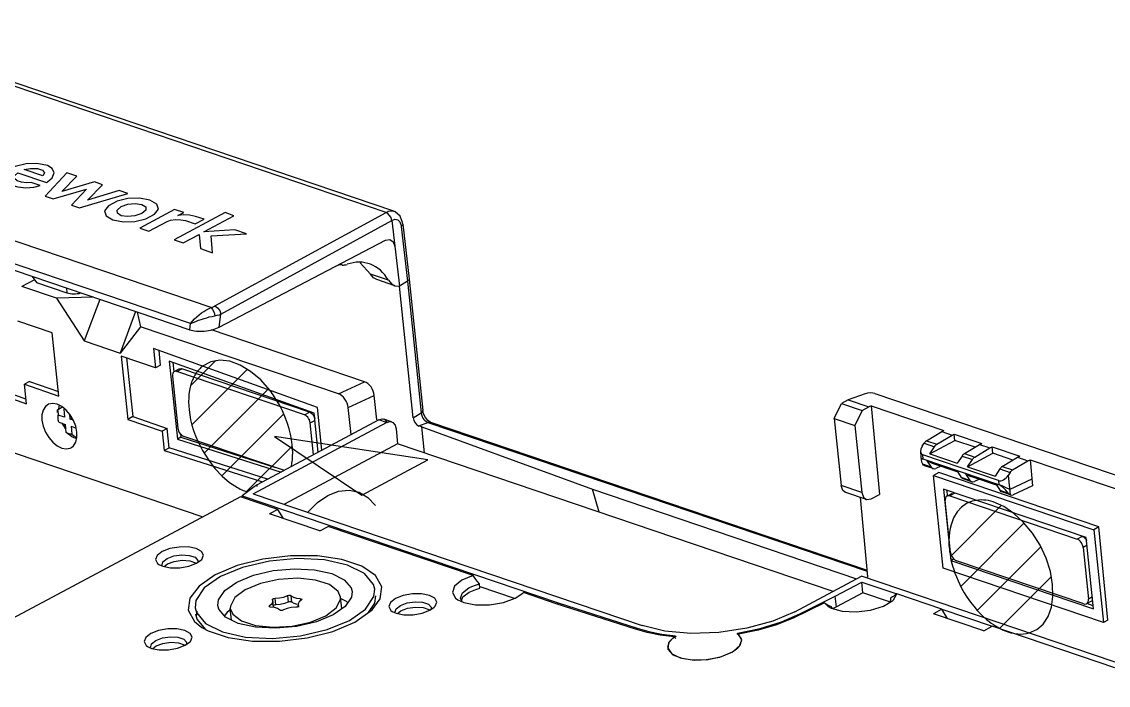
# Model space of a CAD drawing. Header units: millimetres. Extents: x 0 to 594, y 0 to 420.
# Drawn here: x 424.19 to 446.76, y 306.36 to 320.14 of the extents above; entities that cross this region are included whole.
import ezdxf

# ---------------------------------------------------------------- set-up
doc = ezdxf.new("R2010")
doc.units = ezdxf.units.MM
doc.header["$LTSCALE"] = 32.67
doc.layers.add('ASSEM_MEM', color=7, linetype='CONTINUOUS')

msp = doc.modelspace()

# ---------------------------------------------------------------- linework, layer by layer
at = {"layer": 'ASSEM_MEM', "color": 7, "linetype": 'CONTINUOUS'}
for p, q in [((431.761, 316.183), (420.147, 320.123)), ((431.917, 316.206), (420.313, 320.143)), ((428.125, 314.204), (415.519, 318.481)), ((427.699, 313.871), (415.257, 318.091)), ((415.707, 317.805), (427.681, 313.743)), ((424.112, 317.006), (424.707, 316.804)), ((424.635, 316.939), (424.244, 317.071)), ((425.131, 317.003), (424.68, 316.518)), ((425.337, 316.933), (425.131, 317.003)), ((424.577, 316.743), (424.391, 316.806)), ((424.707, 316.804), (424.727, 316.815)), ((425.023, 316.614), (425.337, 316.933)), ((425.701, 316.815), (425.023, 316.614)), ((425.868, 316.758), (425.701, 316.815)), ((424.846, 316.461), (425.539, 316.667)), ((425.539, 316.667), (425.226, 316.332)), ((425.396, 316.275), (426.4, 316.573)), ((425.562, 316.435), (425.868, 316.758)), ((426.217, 316.635), (425.562, 316.435)), ((426.4, 316.573), (426.217, 316.635)), ((424.68, 316.518), (424.846, 316.461)), ((425.226, 316.332), (425.396, 316.275)), ((427.369, 316.244), (426.644, 315.856)), ((428.415, 316.177), (427.36, 315.613)), ((427.557, 316.18), (427.369, 316.244)), ((427.435, 316.115), (427.557, 316.18)), ((427.979, 316.041), (427.804, 316.1)), ((427.976, 315.78), (428.601, 316.114)), ((428.206, 314.238), (431.761, 316.183)), ((428.601, 316.114), (428.415, 316.177)), ((431.793, 316.161), (431.761, 316.183)), ((431.949, 316.193), (431.917, 316.207)), ((426.832, 315.792), (427.213, 315.996)), ((427.597, 316.011), (427.797, 315.944)), ((427.797, 315.944), (427.979, 316.041)), ((428.328, 314.07), (431.882, 316.014)), ((431.882, 316.014), (432.038, 314.649)), ((432.066, 315.932), (432.073, 315.892)), ((432.073, 315.892), (432.204, 314.751)), ((432.107, 315.939), (432.102, 315.971)), ((432.107, 315.939), (432.237, 314.798)), ((426.644, 315.856), (426.832, 315.792)), ((427.546, 315.55), (427.876, 315.726)), ((427.876, 315.726), (427.904, 315.429)), ((428.615, 315.821), (427.976, 315.78)), ((428.126, 315.692), (428.862, 315.738)), ((428.157, 315.343), (428.126, 315.692)), ((428.862, 315.738), (428.615, 315.821)), ((427.36, 315.613), (427.546, 315.55)), ((427.904, 315.429), (428.157, 315.343)), ((430.7, 315.057), (431.75, 315.605)), ((428.29, 313.8), (430.7, 315.057)), ((431.224, 315.136), (431.437, 314.899)), ((424.461, 314.782), (424.193, 314.645)), ((424.412, 314.852), (424.503, 314.724)), ((431.809, 314.772), (431.437, 314.899)), ((431.941, 314.659), (431.569, 314.785)), ((432.204, 314.751), (432.038, 314.648)), ((432.204, 314.751), (432.038, 314.649)), ((432.204, 314.751), (432.486, 312.019)), ((432.237, 314.798), (432.237, 314.797)), ((432.237, 314.798), (432.52, 312.065)), ((424.916, 314.4), (424.193, 314.645)), ((424.503, 314.724), (425.133, 314.51)), ((425.122, 314.611), (425.133, 314.51)), ((431.941, 314.659), (432.038, 314.649)), ((432.321, 311.916), (432.038, 314.649)), ((432.038, 314.648), (432.038, 314.649)), ((425.683, 314.42), (424.916, 314.4)), ((424.916, 314.4), (425.491, 313.513)), ((425.816, 314.375), (425.491, 313.513)), ((426.559, 314.123), (426.234, 313.261)), ((426.592, 314.112), (426.66, 313.808)), ((428.29, 313.8), (428.328, 314.07)), ((424.828, 313.682), (424.113, 313.924)), ((427.681, 313.743), (427.699, 313.871)), ((427.784, 313.97), (427.83, 314.015)), ((427.808, 313.919), (427.865, 313.94)), ((424.964, 312.368), (424.828, 313.682)), ((426.66, 313.808), (426.234, 313.261)), ((430.771, 312.414), (426.66, 313.808)), ((431.312, 312.664), (428.133, 313.743)), ((420.887, 313.431), (424.291, 312.205)), ((424.281, 312.301), (420.991, 313.487)), ((425.491, 313.513), (426.234, 313.261)), ((426.258, 313.197), (426.394, 311.883)), ((426.973, 312.954), (426.258, 313.197)), ((426.931, 313.356), (426.973, 312.954)), ((430.335, 312.129), (426.931, 313.356)), ((427.077, 313.01), (427.045, 313.315)), ((426.372, 313.158), (426.498, 311.939)), ((427.077, 313.01), (426.973, 312.954)), ((427.258, 313.094), (427.426, 311.474)), ((430.268, 312.009), (427.258, 313.094)), ((427.334, 313.066), (427.354, 312.872)), ((427.416, 312.877), (427.52, 312.933)), ((430.166, 312.035), (427.52, 312.933)), ((427.698, 312.579), (428.223, 313.105)), ((427.323, 312.779), (427.434, 311.703)), ((427.359, 312.875), (427.463, 312.931)), ((430.062, 311.98), (427.416, 312.877)), ((427.726, 311.768), (428.882, 312.924)), ((424.353, 312.666), (424.249, 312.611)), ((424.291, 312.205), (424.249, 312.611)), ((424.249, 312.611), (424.964, 312.368)), ((424.353, 312.666), (424.954, 312.462)), ((427.979, 311.18), (429.318, 312.52)), ((430.771, 312.414), (431.312, 312.664)), ((420.567, 312.364), (427.954, 309.858)), ((429.487, 312.28), (429.478, 312.294)), ((430.973, 312.129), (431.514, 312.379)), ((431.567, 311.87), (431.514, 312.379)), ((441.354, 312.289), (441.216, 312.214)), ((441.708, 312.414), (441.354, 312.289)), ((441.354, 312.289), (441.783, 312.143)), ((441.911, 312.418), (524.03, 284.559)), ((425.026, 312.15), (424.93, 312.197)), ((424.938, 312.079), (425.024, 312.135)), ((424.938, 312.027), (424.938, 312.079)), ((424.961, 312.142), (424.958, 312.101)), ((424.969, 312.178), (424.961, 312.142)), ((425.118, 312.074), (425.026, 312.15)), ((425.066, 312.094), (425.083, 311.928)), ((425.201, 311.976), (425.118, 312.074)), ((430.062, 311.98), (430.166, 312.035)), ((430.427, 311.242), (430.335, 312.129)), ((431.032, 311.565), (430.973, 312.129)), ((441.066, 311.898), (441.216, 312.214)), ((441.216, 312.214), (441.645, 312.069)), ((441.645, 312.069), (441.495, 311.752)), ((441.645, 312.069), (441.783, 312.143)), ((441.83, 312.162), (441.783, 312.143)), ((441.83, 312.162), (442.007, 310.323)), ((441.83, 312.162), (443.344, 311.649)), ((424.947, 312.008), (424.951, 311.973)), ((424.949, 311.904), (424.948, 311.915)), ((425.083, 311.928), (424.951, 311.973)), ((424.966, 311.824), (425.099, 311.779)), ((425.202, 311.888), (425.192, 311.987)), ((425.269, 311.862), (425.201, 311.976)), ((425.202, 311.888), (425.241, 311.909)), ((425.267, 311.866), (425.202, 311.888)), ((425.317, 311.74), (425.269, 311.862)), ((426.498, 311.939), (426.394, 311.883)), ((426.394, 311.883), (427.109, 311.64)), ((426.498, 311.939), (427.213, 311.696)), ((428.35, 310.711), (429.635, 311.997)), ((428.999, 310.338), (431.771, 311.82)), ((431.61, 311.874), (429.08, 310.522)), ((430.183, 311.809), (430.283, 311.862)), ((430.251, 311.148), (430.183, 311.809)), ((430.351, 311.202), (430.268, 312.009)), ((431.771, 311.82), (431.61, 311.874)), ((431.874, 311.832), (431.713, 311.887)), ((431.771, 311.82), (431.838, 311.838)), ((431.838, 311.838), (431.874, 311.832)), ((432.321, 311.916), (432.486, 312.019)), ((432.442, 311.745), (432.626, 311.821)), ((432.603, 311.832), (432.626, 311.821)), ((432.679, 311.825), (432.626, 311.821)), ((432.626, 311.821), (441.748, 308.727)), ((432.679, 311.825), (441.746, 308.749)), ((441.066, 311.898), (441.21, 310.508)), ((441.066, 311.898), (441.495, 311.752)), ((425.029, 311.801), (425.094, 311.693)), ((425.073, 311.788), (425.104, 311.729)), ((425.116, 311.613), (425.099, 311.779)), ((425.154, 311.583), (425.116, 311.613)), ((425.156, 311.589), (425.116, 311.613)), ((425.194, 311.553), (425.154, 311.583)), ((425.197, 311.576), (425.156, 311.589)), ((425.218, 311.739), (425.235, 311.573)), ((425.218, 311.739), (425.324, 311.702)), ((425.341, 311.617), (425.317, 311.74)), ((425.341, 311.503), (425.341, 311.617)), ((427.213, 311.696), (427.109, 311.64)), ((427.109, 311.64), (427.151, 311.234)), ((427.255, 311.29), (427.213, 311.696)), ((427.488, 311.582), (427.495, 311.511)), ((431.967, 311.688), (431.999, 311.374)), ((432.499, 311.725), (432.442, 311.745)), ((432.555, 311.186), (432.499, 311.725)), ((432.499, 311.725), (436.047, 310.431)), ((441.495, 311.752), (441.639, 310.362)), ((442.981, 311.437), (443.297, 311.629)), ((443.297, 311.629), (443.344, 311.649)), ((443.297, 311.629), (443.512, 311.557)), ((425.235, 311.522), (425.194, 311.553)), ((425.235, 311.573), (425.197, 311.576)), ((425.235, 311.573), (425.277, 311.541)), ((425.279, 311.5), (425.235, 311.522)), ((425.277, 311.541), (425.321, 311.51)), ((425.316, 311.406), (425.341, 311.503)), ((427.495, 311.511), (427.426, 311.474)), ((427.426, 311.474), (429.579, 310.789)), ((427.495, 311.511), (429.462, 310.885)), ((427.555, 311.532), (429.644, 310.824)), ((429.439, 311.526), (431.257, 310.311)), ((432.625, 311.043), (429.439, 311.526)), ((431.999, 311.374), (429.649, 310.118)), ((441.045, 308.306), (431.999, 311.374)), ((442.89, 311.325), (442.932, 311.388)), ((442.932, 311.388), (443.146, 311.315)), ((442.981, 311.437), (443.195, 311.365)), ((443.048, 311.167), (443.571, 311.446)), ((443.195, 311.365), (443.512, 311.557)), ((443.512, 311.557), (443.558, 311.576)), ((443.571, 311.446), (443.558, 311.576)), ((443.558, 311.576), (444.13, 311.382)), ((443.988, 311.305), (443.571, 311.446)), ((443.767, 311.171), (444.084, 311.363)), ((444.084, 311.363), (444.13, 311.382)), ((444.084, 311.363), (444.298, 311.29)), ((427.151, 311.234), (427.255, 311.29)), ((427.151, 311.234), (429.196, 310.584)), ((429.3, 310.64), (427.255, 311.29)), ((428.859, 310.381), (429.814, 311.335)), ((442.855, 311.21), (442.873, 311.03)), ((442.911, 311.059), (442.902, 311.146)), ((444.475, 310.612), (442.902, 311.146)), ((443.048, 311.167), (443.146, 311.315)), ((443.048, 311.167), (443.62, 310.973)), ((443.767, 311.171), (443.982, 311.098)), ((443.834, 310.9), (444.357, 311.179)), ((443.982, 311.098), (444.298, 311.29)), ((444.298, 311.29), (444.345, 311.309)), ((444.357, 311.179), (444.345, 311.309)), ((444.345, 311.309), (444.917, 311.115)), ((444.775, 311.038), (444.357, 311.179)), ((431.257, 310.311), (432.625, 311.043)), ((442.916, 310.932), (442.904, 310.949)), ((443.079, 310.889), (442.904, 310.949)), ((444.484, 310.525), (442.911, 311.059)), ((442.932, 310.922), (442.916, 310.932)), ((442.937, 310.92), (442.932, 310.922)), ((443.116, 310.859), (442.937, 310.92)), ((442.983, 311.035), (443.079, 310.889)), ((442.983, 311.035), (443.099, 310.971)), ((443.099, 310.971), (443.609, 310.798)), ((443.275, 310.912), (443.172, 310.864)), ((443.718, 311.121), (443.62, 310.973)), ((443.718, 311.121), (443.933, 311.049)), ((443.834, 310.9), (443.933, 311.049)), ((444.554, 310.904), (444.87, 311.096)), ((444.554, 310.904), (444.768, 310.831)), ((444.768, 310.831), (445.085, 311.023)), ((444.87, 311.096), (444.917, 311.115)), ((444.87, 311.096), (445.085, 311.023)), ((445.085, 311.023), (445.131, 311.042)), ((445.131, 311.042), (445.183, 310.505)), ((445.131, 311.042), (452.924, 308.398)), ((443.116, 310.859), (443.137, 310.856)), ((443.238, 310.776), (443.129, 310.718)), ((443.328, 308.79), (443.129, 310.718)), ((443.129, 310.718), (446.454, 309.59)), ((443.137, 310.856), (443.172, 310.864)), ((446.562, 309.648), (443.238, 310.776)), ((443.609, 310.823), (443.704, 310.677)), ((443.883, 310.616), (443.704, 310.677)), ((443.787, 310.762), (443.883, 310.616)), ((443.787, 310.762), (443.903, 310.698)), ((443.834, 310.9), (444.406, 310.706)), ((444.433, 310.519), (443.903, 310.698)), ((444.505, 310.855), (444.406, 310.706)), ((444.505, 310.855), (444.719, 310.782)), ((444.719, 310.782), (444.678, 310.719)), ((444.678, 310.719), (444.719, 310.315)), ((429.019, 310.484), (428.771, 310.294)), ((429.083, 310.49), (429.08, 310.522)), ((441.639, 310.362), (441.21, 310.508)), ((443.92, 310.586), (443.741, 310.647)), ((443.92, 310.586), (443.941, 310.583)), ((443.941, 310.583), (443.977, 310.591)), ((444.079, 310.639), (443.977, 310.591)), ((444.413, 310.55), (444.509, 310.404)), ((444.475, 310.612), (444.484, 310.525)), ((444.554, 310.499), (444.484, 310.525)), ((444.635, 310.462), (444.554, 310.499)), ((444.708, 310.425), (444.635, 310.462)), ((445.17, 310.64), (444.708, 310.425)), ((445.183, 310.505), (444.781, 310.318)), ((428.736, 310.276), (406.146, 298.202)), ((429.511, 310.013), (428.736, 310.276)), ((428.774, 310.263), (428.771, 310.294)), ((428.771, 310.294), (435.329, 308.07)), ((428.999, 310.338), (437.078, 307.597)), ((436.182, 309.955), (436.047, 310.431)), ((436.047, 310.431), (441.53, 308.571)), ((441.732, 310.218), (441.303, 310.364)), ((441.601, 310.263), (441.759, 308.611)), ((441.835, 310.231), (442.007, 310.323)), ((443.331, 310.433), (443.484, 308.953)), ((446.298, 309.426), (443.331, 310.433)), ((443.419, 310.291), (443.407, 310.407)), ((443.511, 310.346), (443.407, 310.29)), ((443.568, 310.348), (443.464, 310.292)), ((443.464, 310.292), (446.109, 309.395)), ((444.683, 310.345), (444.509, 310.404)), ((444.724, 310.313), (444.546, 310.374)), ((444.683, 310.345), (444.701, 310.327)), ((444.701, 310.327), (444.719, 310.315)), ((444.719, 310.315), (444.724, 310.313)), ((444.724, 310.313), (444.749, 310.31)), ((444.749, 310.31), (444.781, 310.318)), ((429.511, 310.013), (429.338, 309.92)), ((429.628, 309.822), (429.511, 310.013)), ((443.482, 309.118), (443.371, 310.194)), ((443.476, 309.036), (444.537, 310.098)), ((430.382, 309.566), (429.338, 309.92)), ((430.382, 309.566), (430.555, 309.659)), ((433.566, 308.637), (430.555, 309.659)), ((443.692, 308.412), (445.009, 309.73)), ((446.562, 309.648), (446.454, 309.59)), ((446.454, 309.59), (446.653, 307.662)), ((446.749, 307.713), (446.562, 309.648)), ((446.213, 309.451), (446.109, 309.395)), ((446.451, 307.947), (446.298, 309.426)), ((444.034, 307.914), (445.355, 309.236)), ((446.314, 309.269), (446.231, 309.224)), ((446.231, 309.224), (446.342, 308.148)), ((427.107, 308.864), (427.125, 308.924)), ((427.125, 308.924), (427.211, 308.994)), ((427.151, 308.824), (427.223, 308.881)), ((427.516, 309.068), (427.673, 309.058)), ((427.666, 308.832), (427.825, 308.893)), ((427.825, 308.893), (427.915, 308.956)), ((427.853, 308.941), (427.841, 308.904)), ((443.484, 308.953), (443.553, 308.99)), ((443.484, 308.953), (446.451, 307.947)), ((446.249, 308.05), (443.603, 308.947)), ((427.043, 308.866), (427.122, 308.83)), ((427.109, 308.851), (427.107, 308.864)), ((427.122, 308.83), (427.285, 308.797)), ((428.666, 308.844), (428.212, 308.653)), ((446.653, 307.662), (443.328, 308.79)), ((428.41, 308.326), (428.659, 308.501)), ((431.668, 308.407), (431.538, 308.64)), ((433.566, 308.637), (433.333, 308.54)), ((433.542, 308.413), (433.616, 308.44)), ((433.616, 308.44), (433.696, 308.464)), ((433.696, 308.464), (433.653, 308.521)), ((433.705, 308.374), (433.696, 308.464)), ((440.246, 307.885), (441.632, 308.626)), ((441.087, 308.21), (441.636, 308.503)), ((458.434, 302.926), (441.632, 308.626)), ((441.659, 308.279), (441.636, 308.503)), ((441.636, 308.503), (442.368, 308.255)), ((444.502, 307.542), (445.576, 308.616)), ((428.28, 308.133), (428.41, 308.326)), ((429.711, 308.221), (429.725, 308.086)), ((429.805, 308.086), (429.791, 308.22)), ((431.033, 308.38), (431.052, 308.305)), ((431.052, 308.305), (431.039, 308.19)), ((431.334, 307.941), (431.508, 308.2)), ((431.508, 308.2), (431.525, 308.354)), ((431.539, 308.22), (431.522, 308.067)), ((431.636, 308.154), (431.668, 308.407)), ((433.138, 308.287), (433.204, 308.168)), ((433.301, 308.165), (433.344, 308.281)), ((433.344, 308.281), (433.476, 308.381)), ((433.355, 308.193), (433.485, 308.292)), ((433.476, 308.381), (433.542, 308.413)), ((434.427, 308.159), (433.714, 308.401)), ((434.441, 308.165), (434.602, 308.274)), ((434.611, 308.283), (434.6, 308.273)), ((434.602, 308.274), (434.611, 308.283)), ((435.294, 308.051), (434.611, 308.283)), ((440.348, 307.846), (441.087, 308.21)), ((441.11, 307.985), (441.087, 308.21)), ((441.659, 308.279), (441.11, 307.985)), ((442.214, 308.091), (441.659, 308.279)), ((442.278, 308.195), (442.233, 308.171)), ((442.293, 308.135), (442.368, 308.255)), ((443.3, 307.939), (442.368, 308.255)), ((427.683, 308.169), (427.651, 307.916)), ((428.267, 308.017), (428.28, 308.133)), ((429.338, 307.989), (429.329, 308)), ((429.362, 307.983), (429.338, 307.989)), ((429.341, 308.001), (429.339, 308.015)), ((429.439, 307.973), (429.362, 307.983)), ((429.399, 308.134), (429.413, 308)), ((429.406, 308.112), (429.399, 308.134)), ((429.406, 308.095), (429.406, 308.112)), ((429.42, 307.977), (429.406, 308.112)), ((429.424, 308.16), (429.455, 308.165)), ((429.455, 308.165), (429.547, 308.173)), ((429.469, 308.031), (429.455, 308.165)), ((429.561, 308.038), (429.469, 308.031)), ((429.649, 308.058), (429.561, 308.038)), ((429.725, 308.086), (429.649, 308.058)), ((429.753, 308.094), (429.725, 308.086)), ((429.784, 308.094), (429.753, 308.094)), ((429.805, 308.086), (429.784, 308.094)), ((429.883, 307.978), (429.791, 307.971)), ((429.849, 308.057), (429.805, 308.086)), ((429.913, 308.036), (429.849, 308.057)), ((429.914, 307.983), (429.883, 307.978)), ((429.899, 308.171), (429.976, 308.16)), ((429.934, 308.009), (429.932, 308.032)), ((429.932, 308.031), (429.938, 308.009)), ((429.938, 308.009), (429.941, 307.984)), ((429.976, 308.16), (429.979, 308.126)), ((430.909, 307.997), (430.661, 307.822)), ((430.838, 307.947), (430.813, 308.19)), ((430.938, 308.101), (430.816, 308.162)), ((431.039, 308.19), (430.909, 307.997)), ((430.962, 308.073), (430.938, 308.101)), ((431.522, 308.067), (431.39, 307.87)), ((431.47, 307.926), (431.636, 308.154)), ((431.97, 307.95), (432.056, 308.019)), ((432.36, 308.093), (432.518, 308.084)), ((432.67, 307.919), (432.759, 307.982)), ((433.204, 308.168), (433.25, 308.134)), ((433.25, 308.134), (433.373, 308.077)), ((433.341, 308.092), (433.301, 308.165)), ((433.327, 308.119), (433.355, 308.193)), ((436.94, 307.523), (435.294, 308.051)), ((435.332, 308.039), (435.329, 308.07)), ((435.329, 308.07), (436.972, 307.542)), ((440.86, 308.068), (440.213, 307.75)), ((440.86, 308.068), (440.94, 307.995)), ((440.94, 307.995), (440.999, 307.963)), ((440.953, 308.019), (441, 307.996)), ((441.026, 307.955), (441, 307.996)), ((441.11, 307.985), (441.041, 307.951)), ((441.819, 307.92), (442.086, 308.004)), ((442.086, 308.004), (442.279, 308.121)), ((442.236, 308.155), (442.226, 308.091)), ((442.233, 308.171), (442.235, 308.154)), ((442.233, 308.171), (442.236, 308.155)), ((442.279, 308.121), (442.293, 308.135)), ((446.409, 308.108), (446.305, 308.052)), ((446.445, 308.009), (446.307, 308.056)), ((446.426, 308.193), (446.342, 308.148)), ((427.651, 307.916), (427.782, 307.683)), ((427.795, 307.969), (427.82, 307.868)), ((427.834, 307.732), (427.809, 307.834)), ((427.82, 307.868), (428.009, 307.642)), ((427.822, 307.781), (427.835, 307.899)), ((428.456, 307.878), (428.405, 307.801)), ((428.689, 307.643), (428.427, 307.774)), ((428.528, 307.928), (428.456, 307.878)), ((428.55, 307.712), (428.525, 307.953)), ((430.19, 307.67), (430.507, 307.801)), ((430.661, 307.822), (430.316, 307.68)), ((430.507, 307.801), (430.723, 307.965)), ((431, 307.707), (431.334, 307.941)), ((431.108, 307.67), (431.47, 307.926)), ((431.887, 307.892), (431.966, 307.855)), ((431.951, 307.889), (431.97, 307.95)), ((431.954, 307.876), (431.951, 307.889)), ((431.966, 307.855), (432.129, 307.823)), ((431.995, 307.849), (432.068, 307.907)), ((432.51, 307.857), (432.67, 307.919)), ((432.697, 307.967), (432.686, 307.93)), ((439.97, 307.677), (440.348, 307.846)), ((440.353, 307.819), (440.348, 307.846)), ((440.348, 307.846), (440.353, 307.819)), ((440.999, 307.963), (441.23, 307.898)), ((441.23, 307.898), (441.518, 307.883)), ((441.518, 307.883), (441.819, 307.92)), ((443.3, 307.939), (443.126, 307.846)), ((444.17, 307.492), (443.126, 307.846)), ((443.416, 307.748), (443.3, 307.939)), ((443.3, 307.939), (444.344, 307.585)), ((427.782, 307.683), (427.936, 307.56)), ((428.016, 307.516), (427.834, 307.732)), ((427.936, 307.56), (428.065, 307.489)), ((428.009, 307.642), (428.361, 307.467)), ((429.047, 307.563), (428.689, 307.643)), ((428.755, 307.694), (429.046, 307.6)), ((429.046, 307.6), (429.412, 307.563)), ((429.465, 307.542), (429.047, 307.563)), ((429.412, 307.563), (429.81, 307.587)), ((429.902, 307.582), (429.465, 307.542)), ((429.81, 307.587), (430.19, 307.67)), ((430.316, 307.68), (429.902, 307.582)), ((430.538, 307.516), (431, 307.707)), ((430.654, 307.479), (431.108, 307.67)), ((437.183, 307.453), (436.94, 307.523)), ((436.972, 307.542), (437.215, 307.473)), ((436.977, 307.513), (436.973, 307.542)), ((437.544, 307.485), (437.078, 307.597)), ((444.17, 307.492), (444.344, 307.585)), ((446.895, 306.719), (444.344, 307.585)), ((446.749, 307.713), (446.653, 307.662)), ((427.28, 307.365), (427.438, 307.355)), ((428.065, 307.489), (428.477, 307.349)), ((428.361, 307.467), (428.84, 307.36)), ((428.84, 307.36), (429.399, 307.332)), ((429.399, 307.332), (429.984, 307.386)), ((429.984, 307.386), (430.538, 307.516)), ((430.119, 307.343), (430.654, 307.479)), ((437.215, 307.473), (437.484, 307.42)), ((437.484, 307.42), (437.772, 307.385)), ((438.089, 307.436), (437.544, 307.485)), ((437.741, 307.365), (437.622, 307.239)), ((437.772, 307.385), (437.637, 307.263)), ((437.778, 307.331), (437.741, 307.365)), ((437.772, 307.385), (437.774, 307.368)), ((439.059, 307.418), (439.056, 307.439)), ((439.141, 307.322), (439.056, 307.439)), ((439.079, 307.42), (439.06, 307.399)), ((439.485, 307.503), (439.079, 307.42)), ((439.144, 307.302), (439.079, 307.42)), ((439.101, 307.173), (439.144, 307.302)), ((439.112, 307.189), (439.144, 307.304)), ((439.144, 307.304), (439.141, 307.322)), ((426.807, 307.163), (426.886, 307.126)), ((426.871, 307.161), (426.89, 307.221)), ((426.874, 307.148), (426.871, 307.161)), ((426.886, 307.126), (427.049, 307.094)), ((426.89, 307.221), (426.976, 307.29)), ((426.915, 307.121), (426.988, 307.178)), ((427.43, 307.129), (427.59, 307.19)), ((427.59, 307.19), (427.679, 307.253)), ((427.617, 307.238), (427.606, 307.201)), ((427.615, 307.251), (427.617, 307.238)), ((437.637, 307.263), (437.602, 307.145)), ((437.602, 307.145), (437.683, 307.016)), ((437.622, 307.239), (437.61, 307.111)), ((437.61, 307.111), (437.714, 306.994)), ((438.954, 307.051), (439.066, 307.134)), ((438.974, 307.064), (439.112, 307.189)), ((439.066, 307.134), (439.101, 307.173)), ((437.683, 307.016), (437.863, 306.929)), ((437.714, 306.994), (437.897, 306.919)), ((437.863, 306.929), (438.116, 306.885)), ((438.116, 306.885), (438.406, 306.891)), ((438.406, 306.891), (438.692, 306.944)), ((438.692, 306.944), (438.927, 307.037)), ((438.725, 306.954), (438.954, 307.051)), ((438.959, 307.054), (438.974, 307.064))]:
    msp.add_line(p, q, dxfattribs=at)
for points in [[(424.726, 317.157), (424.51, 317.197), (424.285, 317.19), (424.059, 317.133), (423.874, 317.034), (423.795, 316.925), (423.83, 316.827), (423.954, 316.753), (424.113, 316.71)], [(424.391, 316.806), (424.291, 316.798), (424.189, 316.809), (424.098, 316.84), (424.041, 316.888), (424.046, 316.945), (424.112, 317.006)], [(424.244, 317.071), (424.376, 317.097), (424.522, 317.095), (424.624, 317.062), (424.665, 317.002), (424.635, 316.939)], [(424.727, 316.815), (424.827, 316.897), (424.865, 317.002), (424.825, 317.096), (424.726, 317.157)], [(424.113, 316.71), (424.281, 316.696), (424.445, 316.708), (424.577, 316.743)], [(426.855, 316.435), (426.636, 316.476), (426.398, 316.468), (426.173, 316.413), (425.995, 316.32), (425.915, 316.214), (425.945, 316.113), (426.084, 316.03)], [(426.084, 316.03), (426.304, 315.987), (426.544, 315.994), (426.772, 316.049), (426.951, 316.143), (427.031, 316.25), (426.998, 316.352), (426.855, 316.435)], [(426.256, 316.114), (426.181, 316.164), (426.177, 316.232), (426.258, 316.302), (426.398, 316.353), (426.551, 316.369), (426.688, 316.349)], [(426.688, 316.349), (426.77, 316.297), (426.771, 316.231), (426.688, 316.161), (426.545, 316.11), (426.387, 316.095), (426.256, 316.114)], [(427.804, 316.1), (427.68, 316.126), (427.549, 316.131), (427.435, 316.115)], [(431.76, 316.183), (431.809, 316.205), (431.862, 316.215), (431.912, 316.208), (431.917, 316.207)], [(431.88, 316.014), (431.862, 316.076), (431.826, 316.124), (431.793, 316.161)], [(432.102, 315.971), (432.05, 316.102), (431.949, 316.193)], [(427.213, 315.996), (427.284, 316.02), (427.383, 316.033), (427.497, 316.03), (427.597, 316.011)], [(431.882, 316.014), (431.91, 316.03), (431.942, 316.039), (431.975, 316.038), (432.003, 316.027)], [(432.003, 316.027), (432.025, 316.009), (432.042, 315.988), (432.055, 315.963), (432.066, 315.932)], [(432.107, 315.939), (432.104, 315.924), (432.073, 315.892)], [(431.75, 315.605), (431.838, 315.619), (431.909, 315.571), (431.944, 315.472)], [(431.569, 314.785), (431.498, 314.825), (431.437, 314.899)], [(431.809, 314.772), (431.871, 314.699), (431.941, 314.659)], [(432.237, 314.797), (432.235, 314.782), (432.204, 314.751)], [(427.83, 314.015), (427.877, 314.056), (427.925, 314.093), (427.972, 314.125), (428.019, 314.154), (428.07, 314.181), (428.125, 314.204)], [(428.125, 314.204), (428.154, 314.214), (428.181, 314.226), (428.206, 314.238)], [(428.125, 314.204), (428.158, 314.165), (428.187, 314.104), (428.205, 314.036)], [(428.205, 314.036), (428.249, 314.046), (428.291, 314.057), (428.328, 314.07)], [(428.206, 314.238), (428.261, 314.202), (428.306, 314.141), (428.328, 314.07)], [(427.699, 313.871), (427.74, 313.922), (427.784, 313.97)], [(427.699, 313.871), (427.753, 313.895), (427.808, 313.919)], [(427.865, 313.94), (427.922, 313.96), (427.979, 313.979)], [(427.979, 313.979), (428.034, 313.995), (428.088, 314.01), (428.145, 314.023), (428.205, 314.036)], [(427.463, 312.931), (427.475, 312.935), (427.497, 312.937), (427.52, 312.933)], [(427.95, 312.989), (427.932, 312.974), (427.913, 312.957), (427.896, 312.941), (427.877, 312.922), (427.862, 312.904), (427.844, 312.883)], [(429.345, 312.486), (429.156, 312.701), (428.947, 312.88), (428.729, 313.011), (428.512, 313.089), (428.307, 313.112), (428.117, 313.079), (427.95, 312.989)], [(427.359, 312.875), (427.352, 312.871), (427.338, 312.855), (427.328, 312.834), (427.323, 312.808), (427.323, 312.779)], [(427.416, 312.877), (427.393, 312.882), (427.371, 312.88), (427.359, 312.875)], [(427.812, 312.84), (427.799, 312.819), (427.786, 312.798), (427.774, 312.776), (427.762, 312.753), (427.75, 312.727), (427.739, 312.702)], [(427.844, 312.883), (427.84, 312.877), (427.833, 312.869), (427.829, 312.864), (427.823, 312.855), (427.819, 312.85), (427.812, 312.84)], [(427.691, 312.552), (427.676, 312.481), (427.666, 312.406), (427.66, 312.328), (427.658, 312.248), (427.66, 312.167), (427.667, 312.083)], [(427.739, 312.702), (427.731, 312.681), (427.721, 312.656), (427.713, 312.631), (427.705, 312.605), (427.698, 312.582), (427.691, 312.552)], [(429.478, 312.294), (429.459, 312.325), (429.436, 312.359), (429.415, 312.39), (429.392, 312.423), (429.37, 312.453), (429.345, 312.486)], [(429.498, 312.262), (429.495, 312.266), (429.487, 312.28)], [(429.624, 312.023), (429.606, 312.061), (429.585, 312.103), (429.566, 312.14), (429.544, 312.182), (429.521, 312.223), (429.498, 312.262)], [(424.749, 312.195), (424.686, 312.151), (424.638, 312.076), (424.613, 311.978), (424.613, 311.864)], [(424.93, 312.197), (424.837, 312.214), (424.749, 312.195)], [(424.938, 312.079), (424.942, 312.043), (424.947, 312.008)], [(427.667, 312.083), (427.681, 311.979), (427.701, 311.873), (427.728, 311.761), (427.761, 311.654), (427.801, 311.543), (427.847, 311.433)], [(430.166, 312.035), (430.19, 312.024), (430.214, 312.006), (430.236, 311.983)], [(432.52, 312.065), (432.517, 312.05), (432.486, 312.019)], [(432.679, 311.825), (432.676, 311.826), (432.628, 311.856), (432.575, 311.918), (432.534, 312.001), (432.52, 312.065)], [(424.613, 311.864), (424.638, 311.742), (424.686, 311.62), (424.753, 311.505), (424.836, 311.407), (424.929, 311.332), (425.024, 311.284), (425.117, 311.268), (425.2, 311.284), (425.228, 311.298)], [(424.949, 311.904), (424.948, 311.926), (424.951, 311.973)], [(424.966, 311.824), (424.953, 311.876), (424.949, 311.904)], [(429.812, 311.355), (429.797, 311.464), (429.776, 311.575), (429.748, 311.686), (429.713, 311.798), (429.672, 311.91), (429.624, 312.023)], [(430.183, 311.809), (430.177, 311.84), (430.166, 311.871), (430.151, 311.901), (430.132, 311.928), (430.11, 311.951), (430.086, 311.968), (430.062, 311.98)], [(430.236, 311.983), (430.255, 311.956), (430.27, 311.926), (430.279, 311.902)], [(431.61, 311.874), (431.677, 311.893), (431.713, 311.887)], [(431.713, 311.887), (431.739, 311.874), (431.785, 311.82), (431.788, 311.808)], [(431.874, 311.832), (431.9, 311.819), (431.946, 311.765), (431.967, 311.688)], [(432.486, 312.019), (432.494, 311.981), (432.507, 311.943), (432.525, 311.909), (432.544, 311.883)], [(432.544, 311.883), (432.563, 311.862), (432.582, 311.845), (432.603, 311.832)], [(427.434, 311.703), (427.44, 311.672), (427.451, 311.641), (427.466, 311.611), (427.486, 311.584), (427.508, 311.561), (427.531, 311.544), (427.555, 311.532)], [(425.228, 311.298), (425.268, 311.331), (425.316, 311.406)], [(425.329, 311.484), (425.323, 311.485), (425.279, 311.5)], [(427.847, 311.433), (427.948, 311.233), (428.07, 311.039), (428.204, 310.864), (428.355, 310.706), (428.51, 310.574), (428.675, 310.466)], [(429.792, 310.902), (429.805, 310.971), (429.814, 311.042), (429.819, 311.115), (429.821, 311.195), (429.818, 311.273), (429.812, 311.355)], [(442.981, 311.437), (442.967, 311.427), (442.955, 311.417), (442.944, 311.404), (442.932, 311.388)], [(443.146, 311.315), (443.158, 311.332), (443.169, 311.344), (443.181, 311.355), (443.195, 311.365)], [(443.767, 311.171), (443.753, 311.161), (443.741, 311.15), (443.73, 311.137), (443.718, 311.121)], [(442.911, 311.059), (442.873, 311.069), (442.876, 311.059)], [(443.933, 311.049), (443.944, 311.065), (443.956, 311.077), (443.968, 311.088), (443.982, 311.098)], [(444.554, 310.904), (444.54, 310.894), (444.528, 310.883), (444.516, 310.871), (444.505, 310.855)], [(443.079, 310.889), (443.104, 310.864), (443.116, 310.859)], [(443.741, 310.647), (443.73, 310.652), (443.704, 310.677)], [(444.719, 310.782), (444.731, 310.798), (444.742, 310.81), (444.754, 310.821), (444.768, 310.831)], [(428.675, 310.466), (428.702, 310.451), (428.732, 310.436), (428.762, 310.421), (428.792, 310.407), (428.822, 310.395), (428.856, 310.382)], [(429.08, 310.522), (429.058, 310.51), (429.038, 310.497), (429.019, 310.484)], [(441.302, 310.364), (441.244, 310.408), (441.21, 310.508)], [(443.883, 310.616), (443.908, 310.592), (443.92, 310.586)], [(430.134, 309.953), (430.334, 310.155), (430.551, 310.304), (430.773, 310.391), (430.996, 310.413), (431.201, 310.369), (431.383, 310.262), (431.536, 310.092)], [(441.639, 310.362), (441.673, 310.263), (441.731, 310.218)], [(441.731, 310.218), (441.745, 310.215), (441.835, 310.231)], [(443.407, 310.29), (443.4, 310.286), (443.385, 310.27), (443.375, 310.249), (443.37, 310.223), (443.371, 310.194)], [(443.464, 310.292), (443.441, 310.297), (443.419, 310.295), (443.407, 310.29)], [(444.546, 310.374), (444.534, 310.379), (444.509, 310.404)], [(444.064, 310.207), (443.932, 310.184), (443.812, 310.134), (443.706, 310.059), (443.616, 309.959), (443.544, 309.837), (443.491, 309.695)], [(444.366, 310.168), (444.318, 310.182), (444.266, 310.194), (444.215, 310.202), (444.165, 310.207), (444.115, 310.209), (444.064, 310.207)], [(445.6, 308.452), (445.553, 308.72), (445.464, 308.997), (445.339, 309.266), (445.181, 309.518), (444.998, 309.742), (444.797, 309.929), (444.584, 310.073), (444.366, 310.168)], [(443.491, 309.695), (443.472, 309.618), (443.458, 309.536), (443.45, 309.451), (443.446, 309.363), (443.448, 309.272), (443.455, 309.18)], [(446.231, 309.224), (446.225, 309.255), (446.214, 309.286), (446.199, 309.316), (446.179, 309.343), (446.157, 309.366), (446.134, 309.384), (446.109, 309.395)], [(446.213, 309.451), (446.238, 309.439), (446.261, 309.421), (446.283, 309.399), (446.303, 309.371), (446.304, 309.369)], [(427.11, 309.136), (427.005, 309.056), (426.97, 308.969)], [(427.966, 309.06), (427.925, 309.139), (427.814, 309.2), (427.651, 309.232), (427.46, 309.231), (427.27, 309.198), (427.11, 309.136)], [(443.455, 309.18), (443.456, 309.17), (443.457, 309.161), (443.458, 309.151), (443.46, 309.137), (443.461, 309.128), (443.463, 309.115)], [(443.463, 309.115), (443.469, 309.073), (443.477, 309.029), (443.486, 308.981), (443.496, 308.938), (443.508, 308.889), (443.521, 308.842)], [(443.482, 309.118), (443.488, 309.087), (443.499, 309.056), (443.514, 309.027), (443.533, 308.999), (443.555, 308.977), (443.579, 308.959), (443.603, 308.947)], [(426.97, 308.969), (427.011, 308.89), (427.043, 308.866)], [(427.211, 308.994), (427.351, 309.045), (427.516, 309.068)], [(427.223, 308.881), (427.36, 308.932), (427.526, 308.956), (427.685, 308.946)], [(427.673, 309.058), (427.793, 309.018), (427.85, 308.954), (427.853, 308.941)], [(427.685, 308.946), (427.805, 308.905), (427.818, 308.891)], [(427.915, 308.956), (427.931, 308.973), (427.966, 309.06)], [(431.525, 308.354), (431.499, 308.455), (431.31, 308.681), (430.959, 308.856), (430.48, 308.963), (429.92, 308.991), (429.335, 308.937), (428.781, 308.807), (428.319, 308.616)], [(431.538, 308.64), (431.255, 308.834), (430.843, 308.974), (430.335, 309.048), (429.772, 309.05), (429.2, 308.98), (428.666, 308.844)], [(427.285, 308.797), (427.476, 308.798), (427.666, 308.832)], [(428.212, 308.653), (427.875, 308.421), (427.683, 308.169)], [(428.659, 308.501), (429.003, 308.643), (429.417, 308.74), (429.854, 308.78), (430.272, 308.76)], [(430.272, 308.76), (430.63, 308.68), (430.892, 308.549), (431.033, 308.38)], [(443.521, 308.842), (443.545, 308.765), (443.571, 308.687), (443.601, 308.61), (443.636, 308.528), (443.671, 308.453), (443.711, 308.374)], [(428.319, 308.616), (427.985, 308.381), (427.812, 308.123), (427.795, 307.969)], [(430.813, 308.19), (430.764, 308.31), (430.583, 308.45), (430.292, 308.544), (429.926, 308.581), (429.528, 308.556), (429.148, 308.473), (428.831, 308.342)], [(433.333, 308.54), (433.183, 308.417), (433.138, 308.287)], [(433.653, 308.521), (433.609, 308.579), (433.566, 308.637)], [(445.113, 307.445), (445.27, 307.514), (445.404, 307.63), (445.508, 307.788), (445.576, 307.982), (445.607, 308.206), (445.6, 308.452)], [(428.831, 308.342), (428.615, 308.179), (428.526, 308.002), (428.525, 307.953)], [(429.547, 308.173), (429.635, 308.192), (429.711, 308.221)], [(429.711, 308.221), (429.74, 308.229), (429.77, 308.228), (429.791, 308.22)], [(429.791, 308.22), (429.835, 308.191), (429.899, 308.171)], [(432.81, 308.085), (432.77, 308.165), (432.659, 308.225), (432.496, 308.258), (432.305, 308.257), (432.115, 308.223), (431.955, 308.161)], [(433.485, 308.292), (433.551, 308.323), (433.625, 308.351), (433.705, 308.374)], [(442.368, 308.255), (442.323, 308.223), (442.278, 308.195)], [(443.711, 308.374), (443.765, 308.279), (443.827, 308.182), (443.892, 308.088), (443.961, 307.999), (444.033, 307.915), (444.112, 307.833)], [(428.427, 307.774), (428.286, 307.943), (428.267, 308.017)], [(429.329, 308), (429.329, 308.002), (429.339, 308.015)], [(429.339, 308.015), (429.385, 308.054), (429.406, 308.095)], [(429.399, 308.134), (429.403, 308.148), (429.424, 308.16)], [(429.469, 308.031), (429.438, 308.026), (429.417, 308.014)], [(429.547, 307.923), (429.503, 307.952), (429.439, 307.973)], [(429.791, 307.971), (429.703, 307.951), (429.627, 307.923)], [(429.938, 308.009), (429.935, 307.995), (429.914, 307.983)], [(429.999, 308.128), (429.953, 308.09), (429.932, 308.049), (429.932, 308.031)], [(429.976, 308.16), (430, 308.154), (430.009, 308.144)], [(430.009, 308.144), (430.009, 308.142), (429.999, 308.128)], [(430.723, 307.965), (430.812, 308.142), (430.813, 308.19)], [(431.955, 308.161), (431.85, 308.081), (431.815, 307.995)], [(431.815, 307.995), (431.856, 307.915), (431.887, 307.892)], [(432.056, 308.019), (432.195, 308.07), (432.36, 308.093)], [(432.068, 307.907), (432.205, 307.958), (432.371, 307.981), (432.529, 307.972)], [(432.518, 308.084), (432.637, 308.043), (432.695, 307.98), (432.697, 307.967)], [(432.529, 307.972), (432.649, 307.931), (432.663, 307.916)], [(432.759, 307.982), (432.776, 307.999), (432.81, 308.085)], [(433.373, 308.077), (433.619, 308.028), (433.907, 308.027), (434.195, 308.075), (434.441, 308.165)], [(440.86, 308.068), (440.906, 308.043), (440.953, 308.019)], [(446.249, 308.05), (446.272, 308.045), (446.294, 308.048), (446.305, 308.052)], [(446.305, 308.052), (446.313, 308.057), (446.327, 308.072), (446.337, 308.093), (446.342, 308.119), (446.342, 308.148)], [(446.432, 308.13), (446.431, 308.128), (446.416, 308.112), (446.409, 308.108)], [(428.525, 307.953), (428.574, 307.834), (428.755, 307.694)], [(429.627, 307.923), (429.598, 307.915), (429.568, 307.915), (429.547, 307.923)], [(432.129, 307.823), (432.32, 307.823), (432.51, 307.857)], [(440.246, 307.885), (439.791, 307.689), (439.252, 307.542)], [(440.213, 307.75), (439.869, 307.615), (439.485, 307.503)], [(444.112, 307.833), (444.122, 307.823), (444.136, 307.809), (444.151, 307.796), (444.165, 307.782), (444.179, 307.77), (444.194, 307.757)], [(444.194, 307.757), (444.237, 307.72), (444.281, 307.684), (444.325, 307.651), (444.37, 307.62), (444.415, 307.591), (444.463, 307.563)], [(427.73, 307.357), (427.689, 307.436), (427.579, 307.497), (427.416, 307.529), (427.225, 307.528), (427.035, 307.494), (426.875, 307.433)], [(439.252, 307.542), (438.672, 307.455), (438.089, 307.436)], [(439.056, 307.439), (439.53, 307.538), (439.97, 307.677)], [(444.463, 307.563), (444.482, 307.552), (444.501, 307.542), (444.52, 307.533), (444.539, 307.523), (444.561, 307.513), (444.582, 307.503)], [(426.875, 307.433), (426.77, 307.353), (426.735, 307.266)], [(426.976, 307.29), (427.115, 307.342), (427.28, 307.365)], [(427.438, 307.355), (427.557, 307.315), (427.615, 307.251)], [(427.679, 307.253), (427.695, 307.27), (427.73, 307.357)], [(428.477, 307.349), (428.985, 307.275), (429.547, 307.273), (430.119, 307.343)], [(437.741, 307.365), (437.453, 307.4), (437.183, 307.453)], [(444.582, 307.503), (444.597, 307.497), (444.616, 307.489), (444.635, 307.482), (444.653, 307.475), (444.668, 307.47), (444.689, 307.463)], [(444.689, 307.463), (444.697, 307.461), (444.708, 307.458), (444.719, 307.455), (444.73, 307.451), (444.738, 307.45), (444.751, 307.446)], [(444.751, 307.446), (444.813, 307.433), (444.874, 307.425), (444.938, 307.422), (444.997, 307.424), (445.054, 307.432), (445.113, 307.445)], [(426.735, 307.266), (426.776, 307.187), (426.807, 307.163)], [(426.988, 307.178), (427.125, 307.229), (427.291, 307.253), (427.449, 307.243)], [(427.049, 307.094), (427.24, 307.095), (427.43, 307.129)], [(427.449, 307.243), (427.569, 307.202), (427.583, 307.187)], [(437.897, 306.919), (438.156, 306.883), (438.445, 306.895), (438.725, 306.954)], [(438.927, 307.037), (438.944, 307.045), (438.959, 307.054)]]:
    msp.add_lwpolyline(points, dxfattribs=at)
for centre, major_axis, ratio, start_param, end_param in [((430.95, 313.686), (0.445, 1.433), 0.65288, 5.750864, 6.728582), ((430.745, 314.603), (0.148, 0.478), 0.65288, 0.144227, 0.575556), ((430.949, 315.576), (0.148, 0.478), 0.65288, -2.997366, -2.696196), ((425.307, 314.591), (0.25, 0.016), 0.399904, -2.368968, -1.120449), ((427.987, 313.9), (0.429, 0.05), 0.422051, -2.416084, -0.836942), ((431.336, 312.44), (-0.118, 0.221), 0.618248, -2.152876, -0.582079), ((430.795, 312.189), (-0.118, 0.221), 0.618248, -2.152876, -0.582079), ((441.806, 312.374), (0.15, 0.005), 0.377317, 0.781513, 2.265043), ((432.428, 311.879), (-0.071, 0.132), 0.618606, 0.987206, 2.558002), ((442.997, 311.289), (0.12, 0.129), 0.609038, 1.838053, 3.408849), ((443.042, 310.861), (-0.161, 0.197), 0.254703, 5.89678, 7.199013), ((444.57, 310.755), (0.12, 0.129), 0.609038, 3.408849, 4.979645), ((444.615, 310.327), (-0.161, 0.197), 0.254703, 4.594547, 5.89678), ((441.662, 308.644), (-0.063, 0.12), 0.622326, -2.401515, -2.149237)]:
    msp.add_ellipse(centre, major_axis=major_axis, ratio=ratio, start_param=start_param, end_param=end_param, dxfattribs=at)

doc.saveas('drawing.dxf')
